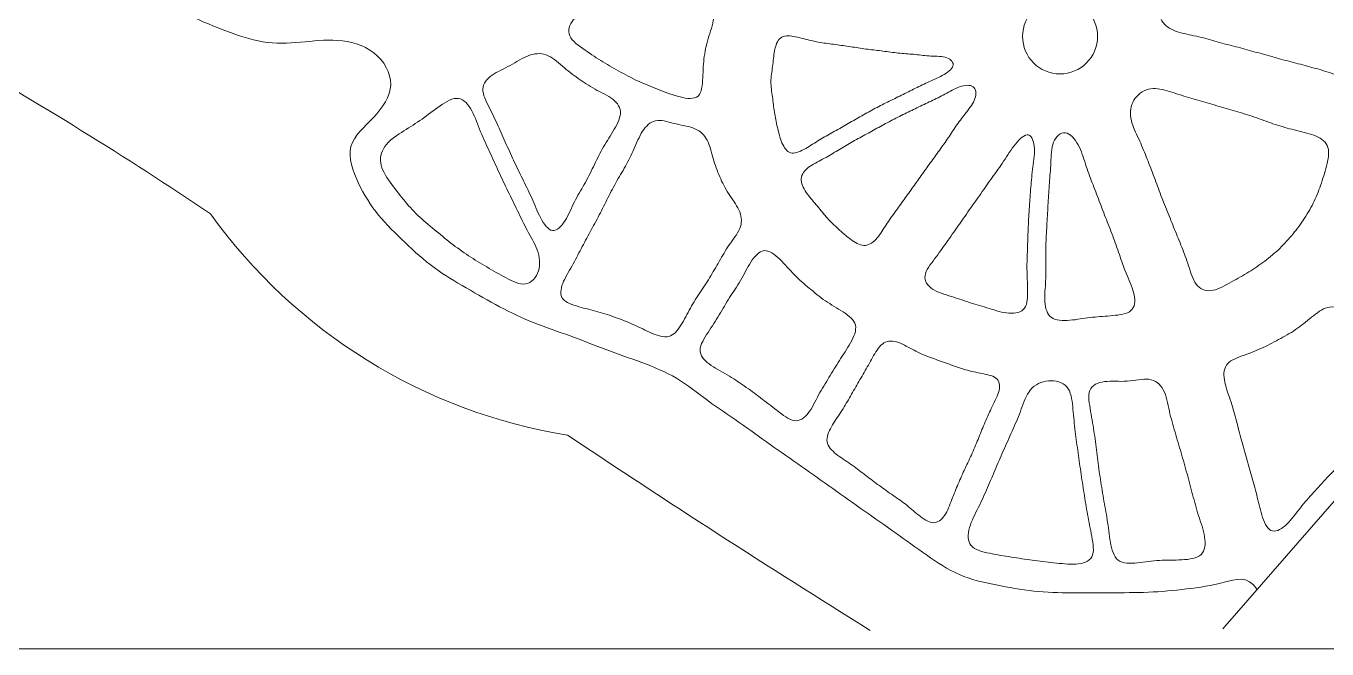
# Model space of a CAD drawing. Header units: inches. Extents: x 36 to 79.2, y 17.3 to 55.9.
# Drawn here: x 50.6 to 64.8, y 17.31 to 24.1 of the extents above; entities that cross this region are included whole.
import ezdxf

# ---------------------------------------------------------------- set-up
doc = ezdxf.new("R2010")
doc.units = ezdxf.units.IN
for name, color, linetype, lineweight in [('01_ORIGINAL_CAD', 7, 'Continuous', 20), ('10_EXTENSION_MASSES', 7, 'Continuous', 15), ('11_NODAL_COURTS', 7, 'Continuous', 15), ('15_NEIGHBOURHOOD_CIRCULATION', 7, 'Continuous', 13)]:
    doc.layers.add(name, color=color, linetype=linetype, lineweight=lineweight)

msp = doc.modelspace()

# ---------------------------------------------------------------- linework, layer by layer
at = {"layer": '01_ORIGINAL_CAD'}
msp.add_line((71.442, 17.312), (36.248, 17.312), dxfattribs=at)
msp.add_lwpolyline([(53.65, 30.945, -0.14301), (60.243, 31.63, -0.286424), (65.36, 28.431), (66.481, 23.89, -0.272091), (64.9, 18.954), (63.661, 17.533)], format="xyb", dxfattribs=at)
for centre, radius, start, end in [((27.349, -15.654), 45.391, 56.1832, 60.407), ((57.468, 25.543), 5.979, 215.6658, 260.7622), ((129.159, 128.7), 131.041, 236.3299, 238.04792)]:
    msp.add_arc(centre, radius, start, end, dxfattribs=at)
at = {"layer": '10_EXTENSION_MASSES'}
for points, knots in [([(62.931, 24.306), (62.906, 24.373), (62.882, 24.44), (62.894, 24.497), (62.906, 24.555), (62.953, 24.602), (63.008, 24.647), (63.063, 24.691), (63.125, 24.732), (63.187, 24.768), (63.249, 24.805), (63.31, 24.837), (63.374, 24.865), (63.438, 24.892), (63.506, 24.914), (63.573, 24.932), (63.641, 24.95), (63.709, 24.964), (63.778, 24.974), (63.847, 24.984), (63.917, 24.991), (63.986, 24.991), (64.056, 24.99), (64.125, 24.982), (64.194, 24.972), (64.263, 24.963), (64.332, 24.952), (64.4, 24.94), (64.468, 24.928), (64.536, 24.915), (64.604, 24.899), (64.672, 24.883), (64.739, 24.863), (64.806, 24.842), (64.873, 24.821), (64.94, 24.799), (65.005, 24.773), (65.07, 24.748), (65.134, 24.718), (65.196, 24.687), (65.258, 24.656), (65.319, 24.622), (65.379, 24.584), (65.439, 24.546), (65.497, 24.503), (65.543, 24.45), (65.589, 24.396), (65.623, 24.332), (65.627, 24.268), (65.631, 24.203), (65.605, 24.137), (65.568, 24.077), (65.532, 24.016), (65.486, 23.961), (65.445, 23.903), (65.404, 23.845), (65.368, 23.784), (65.33, 23.722), (65.292, 23.66), (65.253, 23.597), (65.2, 23.564), (65.147, 23.531), (65.081, 23.527), (65.014, 23.539), (64.946, 23.551), (64.877, 23.579), (64.809, 23.601), (64.741, 23.624), (64.674, 23.642), (64.607, 23.66), (64.54, 23.678), (64.473, 23.695), (64.406, 23.713), (64.339, 23.731), (64.271, 23.75), (64.204, 23.769), (64.137, 23.787), (64.07, 23.806), (64.002, 23.824), (63.935, 23.842), (63.868, 23.861), (63.801, 23.879), (63.733, 23.896), (63.666, 23.912), (63.599, 23.931), (63.532, 23.949), (63.466, 23.97), (63.397, 23.987), (63.328, 24.003), (63.256, 24.016), (63.191, 24.034), (63.125, 24.053), (63.067, 24.077), (63.024, 24.124), (62.982, 24.17), (62.955, 24.238), (62.931, 24.306)], [0, 0, 0, 0, 0.03125, 0.03125, 0.03125, 0.0625, 0.0625, 0.0625, 0.09375, 0.09375, 0.09375, 0.125, 0.125, 0.125, 0.15625, 0.15625, 0.15625, 0.1875, 0.1875, 0.1875, 0.21875, 0.21875, 0.21875, 0.25, 0.25, 0.25, 0.28125, 0.28125, 0.28125, 0.3125, 0.3125, 0.3125, 0.34375, 0.34375, 0.34375, 0.375, 0.375, 0.375, 0.40625, 0.40625, 0.40625, 0.4375, 0.4375, 0.4375, 0.46875, 0.46875, 0.46875, 0.5, 0.5, 0.5, 0.53125, 0.53125, 0.53125, 0.5625, 0.5625, 0.5625, 0.59375, 0.59375, 0.59375, 0.625, 0.625, 0.625, 0.65625, 0.65625, 0.65625, 0.6875, 0.6875, 0.6875, 0.71875, 0.71875, 0.71875, 0.75, 0.75, 0.75, 0.78125, 0.78125, 0.78125, 0.8125, 0.8125, 0.8125, 0.84375, 0.84375, 0.84375, 0.875, 0.875, 0.875, 0.90625, 0.90625, 0.90625, 0.9375, 0.9375, 0.9375, 0.96875, 0.96875, 0.96875, 1, 1, 1, 1]), ([(56.532, 23.997), (56.506, 24.054), (56.527, 24.119), (56.573, 24.176), (56.619, 24.232), (56.69, 24.281), (56.754, 24.328), (56.819, 24.376), (56.876, 24.423), (56.942, 24.46), (57.007, 24.498), (57.08, 24.526), (57.154, 24.547), (57.229, 24.568), (57.304, 24.582), (57.38, 24.588), (57.457, 24.594), (57.534, 24.592), (57.61, 24.581), (57.685, 24.571), (57.759, 24.552), (57.834, 24.525), (57.909, 24.499), (57.986, 24.466), (58.036, 24.415), (58.086, 24.363), (58.108, 24.293), (58.105, 24.219), (58.102, 24.146), (58.074, 24.069), (58.051, 23.994), (58.028, 23.92), (58.01, 23.848), (58, 23.773), (57.99, 23.698), (57.987, 23.619), (57.983, 23.539), (57.978, 23.459), (57.973, 23.378), (57.932, 23.341), (57.89, 23.304), (57.812, 23.311), (57.735, 23.331), (57.658, 23.35), (57.581, 23.381), (57.508, 23.409), (57.436, 23.438), (57.366, 23.463), (57.297, 23.495), (57.228, 23.526), (57.159, 23.563), (57.091, 23.599), (57.024, 23.636), (56.958, 23.673), (56.894, 23.713), (56.829, 23.753), (56.765, 23.795), (56.698, 23.842), (56.63, 23.889), (56.558, 23.939), (56.532, 23.997)], [0, 0, 0, 0, 0.05, 0.05, 0.05, 0.1, 0.1, 0.1, 0.15, 0.15, 0.15, 0.2, 0.2, 0.2, 0.25, 0.25, 0.25, 0.3, 0.3, 0.3, 0.35, 0.35, 0.35, 0.4, 0.4, 0.4, 0.45, 0.45, 0.45, 0.5, 0.5, 0.5, 0.55, 0.55, 0.55, 0.6, 0.6, 0.6, 0.65, 0.65, 0.65, 0.7, 0.7, 0.7, 0.75, 0.75, 0.75, 0.8, 0.8, 0.8, 0.85, 0.85, 0.85, 0.9, 0.9, 0.9, 0.95, 0.95, 0.95, 1, 1, 1, 1]), ([(58.744, 23.331), (58.736, 23.387), (58.727, 23.442), (58.727, 23.497), (58.727, 23.551), (58.738, 23.606), (58.745, 23.662), (58.752, 23.719), (58.757, 23.778), (58.767, 23.835), (58.778, 23.891), (58.795, 23.946), (58.831, 23.973), (58.866, 24), (58.92, 24), (58.975, 23.991), (59.03, 23.982), (59.088, 23.965), (59.143, 23.951), (59.199, 23.937), (59.253, 23.927), (59.307, 23.919), (59.362, 23.911), (59.417, 23.904), (59.473, 23.896), (59.528, 23.889), (59.584, 23.88), (59.639, 23.872), (59.694, 23.864), (59.749, 23.855), (59.805, 23.848), (59.86, 23.841), (59.916, 23.835), (59.971, 23.828), (60.027, 23.821), (60.082, 23.813), (60.138, 23.808), (60.194, 23.802), (60.25, 23.799), (60.305, 23.794), (60.36, 23.788), (60.414, 23.78), (60.474, 23.777), (60.534, 23.774), (60.6, 23.775), (60.647, 23.758), (60.695, 23.741), (60.724, 23.705), (60.714, 23.668), (60.703, 23.632), (60.652, 23.594), (60.598, 23.565), (60.545, 23.535), (60.49, 23.513), (60.437, 23.49), (60.385, 23.466), (60.335, 23.441), (60.285, 23.416), (60.235, 23.391), (60.184, 23.365), (60.133, 23.34), (60.082, 23.315), (60.031, 23.29), (59.98, 23.265), (59.929, 23.24), (59.879, 23.214), (59.829, 23.187), (59.779, 23.16), (59.73, 23.132), (59.681, 23.104), (59.632, 23.076), (59.582, 23.047), (59.533, 23.019), (59.484, 22.991), (59.434, 22.963), (59.385, 22.936), (59.336, 22.908), (59.287, 22.881), (59.238, 22.851), (59.189, 22.82), (59.139, 22.787), (59.088, 22.759), (59.036, 22.731), (58.983, 22.709), (58.942, 22.721), (58.901, 22.734), (58.871, 22.78), (58.848, 22.832), (58.826, 22.885), (58.811, 22.944), (58.798, 23), (58.785, 23.057), (58.774, 23.11), (58.765, 23.165), (58.757, 23.219), (58.751, 23.275), (58.744, 23.331)], [0, 0, 0, 0, 0.03125, 0.03125, 0.03125, 0.0625, 0.0625, 0.0625, 0.09375, 0.09375, 0.09375, 0.125, 0.125, 0.125, 0.15625, 0.15625, 0.15625, 0.1875, 0.1875, 0.1875, 0.21875, 0.21875, 0.21875, 0.25, 0.25, 0.25, 0.28125, 0.28125, 0.28125, 0.3125, 0.3125, 0.3125, 0.34375, 0.34375, 0.34375, 0.375, 0.375, 0.375, 0.40625, 0.40625, 0.40625, 0.4375, 0.4375, 0.4375, 0.46875, 0.46875, 0.46875, 0.5, 0.5, 0.5, 0.53125, 0.53125, 0.53125, 0.5625, 0.5625, 0.5625, 0.59375, 0.59375, 0.59375, 0.625, 0.625, 0.625, 0.65625, 0.65625, 0.65625, 0.6875, 0.6875, 0.6875, 0.71875, 0.71875, 0.71875, 0.75, 0.75, 0.75, 0.78125, 0.78125, 0.78125, 0.8125, 0.8125, 0.8125, 0.84375, 0.84375, 0.84375, 0.875, 0.875, 0.875, 0.90625, 0.90625, 0.90625, 0.9375, 0.9375, 0.9375, 0.96875, 0.96875, 0.96875, 1, 1, 1, 1]), ([(55.583, 23.417), (55.585, 23.478), (55.627, 23.528), (55.684, 23.568), (55.741, 23.608), (55.813, 23.638), (55.881, 23.675), (55.948, 23.712), (56.011, 23.755), (56.077, 23.78), (56.142, 23.805), (56.211, 23.812), (56.274, 23.79), (56.337, 23.767), (56.394, 23.715), (56.451, 23.667), (56.508, 23.618), (56.565, 23.574), (56.623, 23.533), (56.681, 23.491), (56.741, 23.452), (56.807, 23.416), (56.873, 23.38), (56.946, 23.348), (57, 23.306), (57.053, 23.264), (57.088, 23.212), (57.084, 23.151), (57.081, 23.09), (57.041, 23.019), (57.001, 22.953), (56.961, 22.887), (56.923, 22.826), (56.887, 22.763), (56.852, 22.7), (56.821, 22.635), (56.789, 22.57), (56.757, 22.505), (56.724, 22.439), (56.689, 22.376), (56.653, 22.313), (56.615, 22.253), (56.582, 22.186), (56.548, 22.119), (56.519, 22.045), (56.48, 21.982), (56.44, 21.92), (56.39, 21.869), (56.343, 21.875), (56.295, 21.881), (56.251, 21.944), (56.214, 22.011), (56.178, 22.079), (56.15, 22.152), (56.12, 22.22), (56.09, 22.289), (56.058, 22.352), (56.026, 22.417), (55.994, 22.482), (55.961, 22.548), (55.93, 22.615), (55.899, 22.681), (55.868, 22.748), (55.839, 22.814), (55.809, 22.881), (55.78, 22.948), (55.75, 23.014), (55.719, 23.08), (55.687, 23.147), (55.652, 23.216), (55.618, 23.285), (55.581, 23.356), (55.583, 23.417)], [0, 0, 0, 0, 0.041667, 0.041667, 0.041667, 0.083333, 0.083333, 0.083333, 0.125, 0.125, 0.125, 0.166667, 0.166667, 0.166667, 0.208333, 0.208333, 0.208333, 0.25, 0.25, 0.25, 0.291667, 0.291667, 0.291667, 0.333333, 0.333333, 0.333333, 0.375, 0.375, 0.375, 0.416667, 0.416667, 0.416667, 0.458333, 0.458333, 0.458333, 0.5, 0.5, 0.5, 0.541667, 0.541667, 0.541667, 0.583333, 0.583333, 0.583333, 0.625, 0.625, 0.625, 0.666667, 0.666667, 0.666667, 0.708333, 0.708333, 0.708333, 0.75, 0.75, 0.75, 0.791667, 0.791667, 0.791667, 0.833333, 0.833333, 0.833333, 0.875, 0.875, 0.875, 0.916667, 0.916667, 0.916667, 0.958333, 0.958333, 0.958333, 1, 1, 1, 1]), ([(59.057, 22.421), (59.055, 22.47), (59.082, 22.515), (59.123, 22.551), (59.164, 22.586), (59.22, 22.613), (59.272, 22.641), (59.324, 22.668), (59.372, 22.697), (59.421, 22.727), (59.469, 22.756), (59.518, 22.785), (59.567, 22.814), (59.616, 22.842), (59.666, 22.87), (59.716, 22.897), (59.766, 22.924), (59.816, 22.951), (59.866, 22.979), (59.916, 23.006), (59.965, 23.034), (60.016, 23.06), (60.066, 23.087), (60.117, 23.112), (60.168, 23.138), (60.219, 23.163), (60.27, 23.187), (60.321, 23.212), (60.373, 23.237), (60.424, 23.261), (60.475, 23.285), (60.526, 23.31), (60.576, 23.334), (60.627, 23.362), (60.679, 23.39), (60.731, 23.422), (60.787, 23.441), (60.843, 23.46), (60.901, 23.466), (60.934, 23.442), (60.966, 23.418), (60.971, 23.365), (60.954, 23.313), (60.938, 23.261), (60.898, 23.211), (60.861, 23.164), (60.824, 23.117), (60.79, 23.074), (60.758, 23.028), (60.725, 22.982), (60.695, 22.934), (60.664, 22.887), (60.632, 22.84), (60.599, 22.794), (60.566, 22.748), (60.533, 22.702), (60.5, 22.656), (60.466, 22.611), (60.433, 22.565), (60.4, 22.519), (60.367, 22.473), (60.334, 22.427), (60.302, 22.381), (60.269, 22.335), (60.236, 22.289), (60.202, 22.243), (60.169, 22.197), (60.136, 22.151), (60.104, 22.105), (60.071, 22.06), (60.038, 22.014), (60.005, 21.969), (59.973, 21.92), (59.941, 21.871), (59.911, 21.818), (59.872, 21.778), (59.834, 21.737), (59.788, 21.709), (59.74, 21.711), (59.692, 21.713), (59.642, 21.745), (59.595, 21.78), (59.548, 21.816), (59.503, 21.854), (59.461, 21.892), (59.42, 21.93), (59.38, 21.969), (59.343, 22.01), (59.306, 22.051), (59.272, 22.095), (59.235, 22.139), (59.198, 22.182), (59.16, 22.225), (59.125, 22.272), (59.09, 22.32), (59.06, 22.373), (59.057, 22.421)], [0, 0, 0, 0, 0.03125, 0.03125, 0.03125, 0.0625, 0.0625, 0.0625, 0.09375, 0.09375, 0.09375, 0.125, 0.125, 0.125, 0.15625, 0.15625, 0.15625, 0.1875, 0.1875, 0.1875, 0.21875, 0.21875, 0.21875, 0.25, 0.25, 0.25, 0.28125, 0.28125, 0.28125, 0.3125, 0.3125, 0.3125, 0.34375, 0.34375, 0.34375, 0.375, 0.375, 0.375, 0.40625, 0.40625, 0.40625, 0.4375, 0.4375, 0.4375, 0.46875, 0.46875, 0.46875, 0.5, 0.5, 0.5, 0.53125, 0.53125, 0.53125, 0.5625, 0.5625, 0.5625, 0.59375, 0.59375, 0.59375, 0.625, 0.625, 0.625, 0.65625, 0.65625, 0.65625, 0.6875, 0.6875, 0.6875, 0.71875, 0.71875, 0.71875, 0.75, 0.75, 0.75, 0.78125, 0.78125, 0.78125, 0.8125, 0.8125, 0.8125, 0.84375, 0.84375, 0.84375, 0.875, 0.875, 0.875, 0.90625, 0.90625, 0.90625, 0.9375, 0.9375, 0.9375, 0.96875, 0.96875, 0.96875, 1, 1, 1, 1]), ([(62.661, 23.074), (62.645, 23.141), (62.647, 23.21), (62.676, 23.272), (62.705, 23.333), (62.762, 23.387), (62.825, 23.409), (62.888, 23.432), (62.956, 23.423), (63.025, 23.406), (63.094, 23.388), (63.164, 23.363), (63.233, 23.341), (63.302, 23.319), (63.37, 23.302), (63.439, 23.282), (63.507, 23.262), (63.575, 23.24), (63.644, 23.22), (63.712, 23.2), (63.781, 23.181), (63.85, 23.161), (63.919, 23.14), (63.987, 23.117), (64.055, 23.093), (64.123, 23.069), (64.19, 23.044), (64.258, 23.023), (64.326, 23.001), (64.394, 22.982), (64.466, 22.965), (64.538, 22.947), (64.614, 22.931), (64.677, 22.903), (64.74, 22.875), (64.79, 22.836), (64.807, 22.78), (64.824, 22.723), (64.809, 22.649), (64.79, 22.577), (64.772, 22.505), (64.75, 22.435), (64.727, 22.367), (64.704, 22.299), (64.678, 22.234), (64.646, 22.171), (64.615, 22.108), (64.577, 22.047), (64.537, 21.988), (64.497, 21.929), (64.455, 21.872), (64.409, 21.817), (64.363, 21.763), (64.314, 21.71), (64.262, 21.662), (64.209, 21.613), (64.153, 21.568), (64.096, 21.526), (64.039, 21.484), (63.98, 21.445), (63.92, 21.409), (63.859, 21.372), (63.797, 21.337), (63.73, 21.301), (63.664, 21.264), (63.594, 21.226), (63.53, 21.219), (63.466, 21.213), (63.408, 21.239), (63.369, 21.29), (63.33, 21.342), (63.309, 21.418), (63.286, 21.49), (63.263, 21.561), (63.238, 21.627), (63.212, 21.692), (63.186, 21.757), (63.159, 21.822), (63.133, 21.887), (63.106, 21.952), (63.08, 22.018), (63.053, 22.084), (63.027, 22.149), (63, 22.215), (62.975, 22.281), (62.95, 22.348), (62.926, 22.415), (62.901, 22.481), (62.876, 22.548), (62.85, 22.613), (62.824, 22.679), (62.798, 22.744), (62.771, 22.809), (62.741, 22.875), (62.711, 22.94), (62.677, 23.006), (62.661, 23.074)], [0, 0, 0, 0, 0.03125, 0.03125, 0.03125, 0.0625, 0.0625, 0.0625, 0.09375, 0.09375, 0.09375, 0.125, 0.125, 0.125, 0.15625, 0.15625, 0.15625, 0.1875, 0.1875, 0.1875, 0.21875, 0.21875, 0.21875, 0.25, 0.25, 0.25, 0.28125, 0.28125, 0.28125, 0.3125, 0.3125, 0.3125, 0.34375, 0.34375, 0.34375, 0.375, 0.375, 0.375, 0.40625, 0.40625, 0.40625, 0.4375, 0.4375, 0.4375, 0.46875, 0.46875, 0.46875, 0.5, 0.5, 0.5, 0.53125, 0.53125, 0.53125, 0.5625, 0.5625, 0.5625, 0.59375, 0.59375, 0.59375, 0.625, 0.625, 0.625, 0.65625, 0.65625, 0.65625, 0.6875, 0.6875, 0.6875, 0.71875, 0.71875, 0.71875, 0.75, 0.75, 0.75, 0.78125, 0.78125, 0.78125, 0.8125, 0.8125, 0.8125, 0.84375, 0.84375, 0.84375, 0.875, 0.875, 0.875, 0.90625, 0.90625, 0.90625, 0.9375, 0.9375, 0.9375, 0.96875, 0.96875, 0.96875, 1, 1, 1, 1]), ([(54.571, 22.402), (54.524, 22.469), (54.478, 22.542), (54.468, 22.613), (54.458, 22.684), (54.483, 22.754), (54.531, 22.813), (54.58, 22.871), (54.651, 22.917), (54.72, 22.961), (54.789, 23.004), (54.854, 23.044), (54.919, 23.09), (54.983, 23.136), (55.047, 23.187), (55.116, 23.234), (55.184, 23.28), (55.257, 23.323), (55.317, 23.315), (55.378, 23.307), (55.426, 23.248), (55.463, 23.178), (55.501, 23.108), (55.529, 23.026), (55.559, 22.951), (55.59, 22.875), (55.623, 22.805), (55.656, 22.734), (55.689, 22.663), (55.722, 22.59), (55.755, 22.518), (55.789, 22.446), (55.823, 22.375), (55.857, 22.303), (55.892, 22.232), (55.927, 22.161), (55.961, 22.09), (55.996, 22.018), (56.029, 21.947), (56.068, 21.877), (56.106, 21.807), (56.149, 21.738), (56.176, 21.663), (56.202, 21.587), (56.212, 21.505), (56.19, 21.434), (56.167, 21.363), (56.113, 21.303), (56.048, 21.292), (55.984, 21.281), (55.909, 21.319), (55.836, 21.357), (55.764, 21.396), (55.693, 21.437), (55.625, 21.477), (55.557, 21.517), (55.492, 21.557), (55.427, 21.6), (55.362, 21.643), (55.298, 21.689), (55.235, 21.738), (55.173, 21.786), (55.113, 21.836), (55.052, 21.886), (54.991, 21.936), (54.93, 21.986), (54.874, 22.04), (54.817, 22.094), (54.765, 22.152), (54.716, 22.212), (54.666, 22.272), (54.618, 22.335), (54.571, 22.402)], [0, 0, 0, 0, 0.041667, 0.041667, 0.041667, 0.083333, 0.083333, 0.083333, 0.125, 0.125, 0.125, 0.166667, 0.166667, 0.166667, 0.208333, 0.208333, 0.208333, 0.25, 0.25, 0.25, 0.291667, 0.291667, 0.291667, 0.333333, 0.333333, 0.333333, 0.375, 0.375, 0.375, 0.416667, 0.416667, 0.416667, 0.458333, 0.458333, 0.458333, 0.5, 0.5, 0.5, 0.541667, 0.541667, 0.541667, 0.583333, 0.583333, 0.583333, 0.625, 0.625, 0.625, 0.666667, 0.666667, 0.666667, 0.708333, 0.708333, 0.708333, 0.75, 0.75, 0.75, 0.791667, 0.791667, 0.791667, 0.833333, 0.833333, 0.833333, 0.875, 0.875, 0.875, 0.916667, 0.916667, 0.916667, 0.958333, 0.958333, 0.958333, 1, 1, 1, 1]), ([(56.457, 21.129), (56.424, 21.172), (56.43, 21.234), (56.455, 21.297), (56.479, 21.361), (56.521, 21.426), (56.557, 21.489), (56.593, 21.553), (56.624, 21.615), (56.656, 21.676), (56.688, 21.738), (56.721, 21.799), (56.754, 21.86), (56.788, 21.921), (56.822, 21.982), (56.854, 22.044), (56.886, 22.106), (56.917, 22.169), (56.948, 22.232), (56.98, 22.295), (57.013, 22.357), (57.047, 22.418), (57.082, 22.478), (57.118, 22.537), (57.151, 22.598), (57.184, 22.658), (57.214, 22.72), (57.243, 22.787), (57.272, 22.853), (57.3, 22.924), (57.339, 22.977), (57.379, 23.031), (57.43, 23.068), (57.491, 23.074), (57.551, 23.079), (57.622, 23.054), (57.694, 23.036), (57.766, 23.019), (57.839, 23.009), (57.898, 22.984), (57.956, 22.959), (58, 22.918), (58.03, 22.86), (58.06, 22.803), (58.076, 22.729), (58.096, 22.659), (58.116, 22.589), (58.141, 22.524), (58.168, 22.461), (58.196, 22.398), (58.226, 22.338), (58.265, 22.278), (58.303, 22.218), (58.349, 22.159), (58.377, 22.099), (58.405, 22.039), (58.414, 21.978), (58.395, 21.918), (58.376, 21.858), (58.329, 21.799), (58.288, 21.74), (58.246, 21.681), (58.21, 21.621), (58.176, 21.561), (58.141, 21.501), (58.108, 21.441), (58.072, 21.382), (58.036, 21.323), (57.997, 21.265), (57.959, 21.207), (57.92, 21.15), (57.883, 21.092), (57.848, 21.029), (57.814, 20.967), (57.782, 20.9), (57.745, 20.842), (57.708, 20.783), (57.666, 20.733), (57.612, 20.719), (57.557, 20.705), (57.491, 20.728), (57.425, 20.756), (57.36, 20.784), (57.295, 20.817), (57.231, 20.847), (57.167, 20.876), (57.103, 20.901), (57.038, 20.924), (56.973, 20.948), (56.907, 20.97), (56.839, 20.989), (56.771, 21.008), (56.7, 21.024), (56.63, 21.044), (56.559, 21.064), (56.489, 21.087), (56.457, 21.129)], [0, 0, 0, 0, 0.03125, 0.03125, 0.03125, 0.0625, 0.0625, 0.0625, 0.09375, 0.09375, 0.09375, 0.125, 0.125, 0.125, 0.15625, 0.15625, 0.15625, 0.1875, 0.1875, 0.1875, 0.21875, 0.21875, 0.21875, 0.25, 0.25, 0.25, 0.28125, 0.28125, 0.28125, 0.3125, 0.3125, 0.3125, 0.34375, 0.34375, 0.34375, 0.375, 0.375, 0.375, 0.40625, 0.40625, 0.40625, 0.4375, 0.4375, 0.4375, 0.46875, 0.46875, 0.46875, 0.5, 0.5, 0.5, 0.53125, 0.53125, 0.53125, 0.5625, 0.5625, 0.5625, 0.59375, 0.59375, 0.59375, 0.625, 0.625, 0.625, 0.65625, 0.65625, 0.65625, 0.6875, 0.6875, 0.6875, 0.71875, 0.71875, 0.71875, 0.75, 0.75, 0.75, 0.78125, 0.78125, 0.78125, 0.8125, 0.8125, 0.8125, 0.84375, 0.84375, 0.84375, 0.875, 0.875, 0.875, 0.90625, 0.90625, 0.90625, 0.9375, 0.9375, 0.9375, 0.96875, 0.96875, 0.96875, 1, 1, 1, 1]), ([(60.409, 21.382), (60.417, 21.44), (60.468, 21.504), (60.514, 21.565), (60.561, 21.627), (60.602, 21.686), (60.644, 21.745), (60.686, 21.804), (60.728, 21.862), (60.769, 21.921), (60.81, 21.98), (60.851, 22.04), (60.892, 22.099), (60.934, 22.158), (60.977, 22.217), (61.018, 22.276), (61.06, 22.335), (61.1, 22.396), (61.142, 22.454), (61.183, 22.512), (61.226, 22.567), (61.267, 22.629), (61.308, 22.691), (61.348, 22.758), (61.396, 22.817), (61.444, 22.875), (61.5, 22.925), (61.539, 22.916), (61.577, 22.907), (61.599, 22.841), (61.603, 22.767), (61.607, 22.694), (61.592, 22.614), (61.582, 22.538), (61.573, 22.463), (61.568, 22.393), (61.562, 22.322), (61.557, 22.251), (61.551, 22.178), (61.546, 22.106), (61.541, 22.033), (61.538, 21.961), (61.535, 21.888), (61.532, 21.815), (61.529, 21.743), (61.527, 21.67), (61.524, 21.598), (61.521, 21.527), (61.522, 21.454), (61.523, 21.381), (61.527, 21.307), (61.529, 21.23), (61.53, 21.154), (61.529, 21.075), (61.496, 21.028), (61.462, 20.982), (61.396, 20.968), (61.325, 20.973), (61.255, 20.978), (61.18, 21.003), (61.109, 21.025), (61.037, 21.047), (60.97, 21.066), (60.903, 21.087), (60.836, 21.109), (60.769, 21.132), (60.697, 21.155), (60.625, 21.177), (60.547, 21.2), (60.491, 21.236), (60.435, 21.273), (60.401, 21.324), (60.409, 21.382)], [0, 0, 0, 0, 0.041667, 0.041667, 0.041667, 0.083333, 0.083333, 0.083333, 0.125, 0.125, 0.125, 0.166667, 0.166667, 0.166667, 0.208333, 0.208333, 0.208333, 0.25, 0.25, 0.25, 0.291667, 0.291667, 0.291667, 0.333333, 0.333333, 0.333333, 0.375, 0.375, 0.375, 0.416667, 0.416667, 0.416667, 0.458333, 0.458333, 0.458333, 0.5, 0.5, 0.5, 0.541667, 0.541667, 0.541667, 0.583333, 0.583333, 0.583333, 0.625, 0.625, 0.625, 0.666667, 0.666667, 0.666667, 0.708333, 0.708333, 0.708333, 0.75, 0.75, 0.75, 0.791667, 0.791667, 0.791667, 0.833333, 0.833333, 0.833333, 0.875, 0.875, 0.875, 0.916667, 0.916667, 0.916667, 0.958333, 0.958333, 0.958333, 1, 1, 1, 1]), ([(61.808, 20.915), (61.754, 20.943), (61.728, 21.002), (61.719, 21.072), (61.711, 21.142), (61.72, 21.222), (61.724, 21.298), (61.728, 21.374), (61.727, 21.445), (61.727, 21.518), (61.726, 21.59), (61.727, 21.663), (61.729, 21.737), (61.731, 21.81), (61.736, 21.883), (61.74, 21.956), (61.744, 22.029), (61.748, 22.102), (61.753, 22.175), (61.757, 22.248), (61.761, 22.321), (61.767, 22.393), (61.772, 22.465), (61.779, 22.536), (61.782, 22.613), (61.786, 22.69), (61.786, 22.774), (61.812, 22.838), (61.838, 22.902), (61.889, 22.947), (61.941, 22.941), (61.993, 22.934), (62.045, 22.874), (62.081, 22.808), (62.117, 22.742), (62.138, 22.669), (62.161, 22.599), (62.184, 22.529), (62.208, 22.463), (62.233, 22.396), (62.259, 22.329), (62.285, 22.262), (62.311, 22.194), (62.337, 22.127), (62.362, 22.06), (62.389, 21.993), (62.415, 21.926), (62.443, 21.86), (62.468, 21.792), (62.493, 21.725), (62.515, 21.656), (62.539, 21.588), (62.562, 21.52), (62.586, 21.454), (62.615, 21.384), (62.644, 21.314), (62.677, 21.24), (62.691, 21.172), (62.705, 21.103), (62.7, 21.039), (62.657, 21.002), (62.614, 20.965), (62.534, 20.954), (62.458, 20.947), (62.382, 20.939), (62.309, 20.936), (62.238, 20.928), (62.166, 20.92), (62.096, 20.908), (62.02, 20.899), (61.943, 20.891), (61.862, 20.887), (61.808, 20.915)], [0, 0, 0, 0, 0.041667, 0.041667, 0.041667, 0.083333, 0.083333, 0.083333, 0.125, 0.125, 0.125, 0.166667, 0.166667, 0.166667, 0.208333, 0.208333, 0.208333, 0.25, 0.25, 0.25, 0.291667, 0.291667, 0.291667, 0.333333, 0.333333, 0.333333, 0.375, 0.375, 0.375, 0.416667, 0.416667, 0.416667, 0.458333, 0.458333, 0.458333, 0.5, 0.5, 0.5, 0.541667, 0.541667, 0.541667, 0.583333, 0.583333, 0.583333, 0.625, 0.625, 0.625, 0.666667, 0.666667, 0.666667, 0.708333, 0.708333, 0.708333, 0.75, 0.75, 0.75, 0.791667, 0.791667, 0.791667, 0.833333, 0.833333, 0.833333, 0.875, 0.875, 0.875, 0.916667, 0.916667, 0.916667, 0.958333, 0.958333, 0.958333, 1, 1, 1, 1]), ([(57.954, 20.572), (57.955, 20.63), (57.999, 20.698), (58.041, 20.764), (58.084, 20.829), (58.124, 20.892), (58.163, 20.955), (58.201, 21.018), (58.237, 21.082), (58.276, 21.143), (58.315, 21.205), (58.358, 21.264), (58.396, 21.329), (58.434, 21.395), (58.467, 21.466), (58.508, 21.53), (58.549, 21.594), (58.598, 21.65), (58.653, 21.655), (58.708, 21.66), (58.768, 21.614), (58.824, 21.561), (58.88, 21.507), (58.93, 21.446), (58.983, 21.392), (59.036, 21.338), (59.092, 21.291), (59.148, 21.244), (59.204, 21.197), (59.26, 21.15), (59.322, 21.108), (59.384, 21.066), (59.451, 21.029), (59.514, 20.988), (59.577, 20.946), (59.635, 20.9), (59.649, 20.843), (59.663, 20.785), (59.634, 20.716), (59.597, 20.65), (59.56, 20.584), (59.515, 20.521), (59.475, 20.458), (59.435, 20.396), (59.399, 20.333), (59.361, 20.272), (59.323, 20.21), (59.284, 20.15), (59.248, 20.082), (59.211, 20.014), (59.177, 19.938), (59.134, 19.883), (59.091, 19.828), (59.039, 19.794), (58.98, 19.802), (58.922, 19.811), (58.856, 19.863), (58.794, 19.912), (58.732, 19.96), (58.673, 20.006), (58.614, 20.05), (58.555, 20.095), (58.496, 20.138), (58.436, 20.18), (58.376, 20.222), (58.315, 20.262), (58.249, 20.301), (58.183, 20.339), (58.111, 20.376), (58.053, 20.42), (57.996, 20.463), (57.953, 20.513), (57.954, 20.572)], [0, 0, 0, 0, 0.041667, 0.041667, 0.041667, 0.083333, 0.083333, 0.083333, 0.125, 0.125, 0.125, 0.166667, 0.166667, 0.166667, 0.208333, 0.208333, 0.208333, 0.25, 0.25, 0.25, 0.291667, 0.291667, 0.291667, 0.333333, 0.333333, 0.333333, 0.375, 0.375, 0.375, 0.416667, 0.416667, 0.416667, 0.458333, 0.458333, 0.458333, 0.5, 0.5, 0.5, 0.541667, 0.541667, 0.541667, 0.583333, 0.583333, 0.583333, 0.625, 0.625, 0.625, 0.666667, 0.666667, 0.666667, 0.708333, 0.708333, 0.708333, 0.75, 0.75, 0.75, 0.791667, 0.791667, 0.791667, 0.833333, 0.833333, 0.833333, 0.875, 0.875, 0.875, 0.916667, 0.916667, 0.916667, 0.958333, 0.958333, 0.958333, 1, 1, 1, 1]), ([(63.676, 20.245), (63.665, 20.314), (63.673, 20.379), (63.713, 20.423), (63.753, 20.467), (63.825, 20.491), (63.895, 20.516), (63.965, 20.541), (64.033, 20.568), (64.099, 20.599), (64.165, 20.629), (64.228, 20.663), (64.291, 20.698), (64.354, 20.732), (64.416, 20.767), (64.475, 20.809), (64.535, 20.851), (64.591, 20.9), (64.648, 20.946), (64.706, 20.991), (64.765, 21.033), (64.827, 21.04), (64.89, 21.047), (64.954, 21.02), (65.018, 20.984), (65.081, 20.949), (65.143, 20.907), (65.205, 20.868), (65.266, 20.83), (65.327, 20.796), (65.391, 20.761), (65.454, 20.727), (65.52, 20.692), (65.586, 20.655), (65.652, 20.619), (65.719, 20.58), (65.746, 20.529), (65.774, 20.479), (65.762, 20.415), (65.733, 20.351), (65.705, 20.286), (65.659, 20.22), (65.616, 20.158), (65.573, 20.096), (65.533, 20.037), (65.491, 19.978), (65.449, 19.92), (65.405, 19.862), (65.362, 19.803), (65.318, 19.745), (65.275, 19.686), (65.229, 19.63), (65.182, 19.574), (65.133, 19.521), (65.082, 19.469), (65.032, 19.417), (64.98, 19.365), (64.929, 19.313), (64.878, 19.262), (64.827, 19.21), (64.777, 19.157), (64.727, 19.104), (64.678, 19.05), (64.63, 18.997), (64.582, 18.943), (64.536, 18.889), (64.488, 18.829), (64.441, 18.769), (64.393, 18.702), (64.34, 18.656), (64.287, 18.609), (64.228, 18.583), (64.184, 18.605), (64.139, 18.628), (64.108, 18.7), (64.085, 18.773), (64.062, 18.846), (64.046, 18.921), (64.029, 18.992), (64.012, 19.063), (63.994, 19.131), (63.974, 19.199), (63.955, 19.268), (63.935, 19.337), (63.915, 19.407), (63.895, 19.476), (63.874, 19.546), (63.856, 19.615), (63.837, 19.684), (63.82, 19.754), (63.801, 19.823), (63.783, 19.892), (63.764, 19.96), (63.74, 20.031), (63.716, 20.102), (63.687, 20.176), (63.676, 20.245)], [0, 0, 0, 0, 0.03125, 0.03125, 0.03125, 0.0625, 0.0625, 0.0625, 0.09375, 0.09375, 0.09375, 0.125, 0.125, 0.125, 0.15625, 0.15625, 0.15625, 0.1875, 0.1875, 0.1875, 0.21875, 0.21875, 0.21875, 0.25, 0.25, 0.25, 0.28125, 0.28125, 0.28125, 0.3125, 0.3125, 0.3125, 0.34375, 0.34375, 0.34375, 0.375, 0.375, 0.375, 0.40625, 0.40625, 0.40625, 0.4375, 0.4375, 0.4375, 0.46875, 0.46875, 0.46875, 0.5, 0.5, 0.5, 0.53125, 0.53125, 0.53125, 0.5625, 0.5625, 0.5625, 0.59375, 0.59375, 0.59375, 0.625, 0.625, 0.625, 0.65625, 0.65625, 0.65625, 0.6875, 0.6875, 0.6875, 0.71875, 0.71875, 0.71875, 0.75, 0.75, 0.75, 0.78125, 0.78125, 0.78125, 0.8125, 0.8125, 0.8125, 0.84375, 0.84375, 0.84375, 0.875, 0.875, 0.875, 0.90625, 0.90625, 0.90625, 0.9375, 0.9375, 0.9375, 0.96875, 0.96875, 0.96875, 1, 1, 1, 1]), ([(59.341, 19.571), (59.332, 19.622), (59.357, 19.68), (59.388, 19.734), (59.418, 19.789), (59.455, 19.841), (59.489, 19.893), (59.523, 19.945), (59.554, 19.997), (59.585, 20.049), (59.615, 20.102), (59.645, 20.156), (59.676, 20.209), (59.706, 20.262), (59.738, 20.313), (59.768, 20.367), (59.798, 20.421), (59.827, 20.477), (59.86, 20.531), (59.893, 20.585), (59.93, 20.637), (59.977, 20.658), (60.025, 20.679), (60.084, 20.669), (60.141, 20.645), (60.198, 20.622), (60.254, 20.587), (60.31, 20.558), (60.366, 20.529), (60.422, 20.507), (60.479, 20.486), (60.537, 20.465), (60.595, 20.445), (60.653, 20.424), (60.711, 20.403), (60.769, 20.381), (60.828, 20.363), (60.887, 20.345), (60.948, 20.331), (61.012, 20.319), (61.077, 20.306), (61.144, 20.296), (61.183, 20.265), (61.221, 20.235), (61.229, 20.186), (61.217, 20.131), (61.205, 20.076), (61.172, 20.015), (61.143, 19.957), (61.115, 19.899), (61.09, 19.843), (61.066, 19.788), (61.042, 19.732), (61.019, 19.676), (60.996, 19.619), (60.973, 19.562), (60.95, 19.504), (60.925, 19.448), (60.9, 19.391), (60.872, 19.336), (60.846, 19.28), (60.82, 19.225), (60.796, 19.169), (60.772, 19.113), (60.748, 19.057), (60.725, 19.002), (60.702, 18.942), (60.679, 18.882), (60.657, 18.818), (60.623, 18.769), (60.59, 18.72), (60.546, 18.687), (60.497, 18.689), (60.447, 18.691), (60.391, 18.729), (60.34, 18.77), (60.289, 18.811), (60.242, 18.855), (60.193, 18.893), (60.144, 18.931), (60.092, 18.964), (60.042, 18.999), (59.991, 19.034), (59.942, 19.071), (59.892, 19.107), (59.842, 19.144), (59.793, 19.179), (59.744, 19.217), (59.695, 19.254), (59.648, 19.292), (59.596, 19.328), (59.545, 19.364), (59.489, 19.398), (59.44, 19.437), (59.391, 19.476), (59.349, 19.52), (59.341, 19.571)], [0, 0, 0, 0, 0.03125, 0.03125, 0.03125, 0.0625, 0.0625, 0.0625, 0.09375, 0.09375, 0.09375, 0.125, 0.125, 0.125, 0.15625, 0.15625, 0.15625, 0.1875, 0.1875, 0.1875, 0.21875, 0.21875, 0.21875, 0.25, 0.25, 0.25, 0.28125, 0.28125, 0.28125, 0.3125, 0.3125, 0.3125, 0.34375, 0.34375, 0.34375, 0.375, 0.375, 0.375, 0.40625, 0.40625, 0.40625, 0.4375, 0.4375, 0.4375, 0.46875, 0.46875, 0.46875, 0.5, 0.5, 0.5, 0.53125, 0.53125, 0.53125, 0.5625, 0.5625, 0.5625, 0.59375, 0.59375, 0.59375, 0.625, 0.625, 0.625, 0.65625, 0.65625, 0.65625, 0.6875, 0.6875, 0.6875, 0.71875, 0.71875, 0.71875, 0.75, 0.75, 0.75, 0.78125, 0.78125, 0.78125, 0.8125, 0.8125, 0.8125, 0.84375, 0.84375, 0.84375, 0.875, 0.875, 0.875, 0.90625, 0.90625, 0.90625, 0.9375, 0.9375, 0.9375, 0.96875, 0.96875, 0.96875, 1, 1, 1, 1]), ([(60.913, 18.44), (60.872, 18.487), (60.874, 18.561), (60.895, 18.636), (60.916, 18.711), (60.957, 18.786), (60.993, 18.858), (61.029, 18.931), (61.06, 19), (61.091, 19.071), (61.121, 19.141), (61.152, 19.213), (61.182, 19.285), (61.213, 19.356), (61.244, 19.428), (61.275, 19.499), (61.307, 19.57), (61.34, 19.641), (61.371, 19.712), (61.403, 19.783), (61.433, 19.854), (61.46, 19.929), (61.488, 20.004), (61.513, 20.081), (61.561, 20.138), (61.609, 20.194), (61.681, 20.229), (61.757, 20.236), (61.833, 20.242), (61.912, 20.22), (61.957, 20.169), (62.002, 20.117), (62.013, 20.036), (62.021, 19.955), (62.029, 19.874), (62.036, 19.793), (62.045, 19.714), (62.054, 19.635), (62.065, 19.558), (62.076, 19.48), (62.087, 19.402), (62.097, 19.324), (62.109, 19.245), (62.12, 19.167), (62.133, 19.089), (62.145, 19.011), (62.157, 18.933), (62.168, 18.856), (62.183, 18.778), (62.197, 18.7), (62.214, 18.621), (62.229, 18.539), (62.245, 18.457), (62.258, 18.372), (62.23, 18.318), (62.203, 18.264), (62.134, 18.242), (62.056, 18.237), (61.979, 18.232), (61.893, 18.243), (61.812, 18.253), (61.731, 18.263), (61.656, 18.27), (61.58, 18.28), (61.504, 18.29), (61.428, 18.302), (61.351, 18.314), (61.274, 18.326), (61.195, 18.338), (61.115, 18.355), (61.035, 18.371), (60.953, 18.392), (60.913, 18.44)], [0, 0, 0, 0, 0.041667, 0.041667, 0.041667, 0.083333, 0.083333, 0.083333, 0.125, 0.125, 0.125, 0.166667, 0.166667, 0.166667, 0.208333, 0.208333, 0.208333, 0.25, 0.25, 0.25, 0.291667, 0.291667, 0.291667, 0.333333, 0.333333, 0.333333, 0.375, 0.375, 0.375, 0.416667, 0.416667, 0.416667, 0.458333, 0.458333, 0.458333, 0.5, 0.5, 0.5, 0.541667, 0.541667, 0.541667, 0.583333, 0.583333, 0.583333, 0.625, 0.625, 0.625, 0.666667, 0.666667, 0.666667, 0.708333, 0.708333, 0.708333, 0.75, 0.75, 0.75, 0.791667, 0.791667, 0.791667, 0.833333, 0.833333, 0.833333, 0.875, 0.875, 0.875, 0.916667, 0.916667, 0.916667, 0.958333, 0.958333, 0.958333, 1, 1, 1, 1]), ([(62.209, 20.132), (62.232, 20.19), (62.294, 20.218), (62.368, 20.227), (62.443, 20.236), (62.531, 20.226), (62.616, 20.232), (62.701, 20.239), (62.784, 20.261), (62.853, 20.252), (62.922, 20.243), (62.976, 20.202), (63.01, 20.138), (63.044, 20.074), (63.058, 19.987), (63.076, 19.906), (63.094, 19.826), (63.116, 19.751), (63.138, 19.676), (63.16, 19.601), (63.182, 19.526), (63.204, 19.45), (63.226, 19.375), (63.248, 19.299), (63.269, 19.223), (63.29, 19.147), (63.31, 19.071), (63.33, 18.995), (63.35, 18.92), (63.369, 18.846), (63.394, 18.768), (63.419, 18.691), (63.449, 18.61), (63.461, 18.534), (63.473, 18.457), (63.467, 18.385), (63.422, 18.343), (63.377, 18.301), (63.293, 18.288), (63.211, 18.284), (63.128, 18.279), (63.048, 18.283), (62.968, 18.278), (62.888, 18.272), (62.808, 18.258), (62.728, 18.25), (62.648, 18.243), (62.568, 18.242), (62.518, 18.28), (62.468, 18.318), (62.447, 18.396), (62.432, 18.477), (62.418, 18.557), (62.41, 18.64), (62.398, 18.72), (62.386, 18.799), (62.371, 18.876), (62.357, 18.954), (62.343, 19.032), (62.331, 19.11), (62.319, 19.189), (62.308, 19.268), (62.297, 19.347), (62.287, 19.426), (62.277, 19.504), (62.268, 19.582), (62.257, 19.661), (62.245, 19.739), (62.231, 19.818), (62.217, 19.902), (62.202, 19.986), (62.186, 20.074), (62.209, 20.132)], [0, 0, 0, 0, 0.041667, 0.041667, 0.041667, 0.083333, 0.083333, 0.083333, 0.125, 0.125, 0.125, 0.166667, 0.166667, 0.166667, 0.208333, 0.208333, 0.208333, 0.25, 0.25, 0.25, 0.291667, 0.291667, 0.291667, 0.333333, 0.333333, 0.333333, 0.375, 0.375, 0.375, 0.416667, 0.416667, 0.416667, 0.458333, 0.458333, 0.458333, 0.5, 0.5, 0.5, 0.541667, 0.541667, 0.541667, 0.583333, 0.583333, 0.583333, 0.625, 0.625, 0.625, 0.666667, 0.666667, 0.666667, 0.708333, 0.708333, 0.708333, 0.75, 0.75, 0.75, 0.791667, 0.791667, 0.791667, 0.833333, 0.833333, 0.833333, 0.875, 0.875, 0.875, 0.916667, 0.916667, 0.916667, 0.958333, 0.958333, 0.958333, 1, 1, 1, 1])]:
    msp.add_open_spline(points, degree=3, knots=knots, dxfattribs=at)
at = {"layer": '11_NODAL_COURTS'}
msp.add_circle((61.883, 23.991), 0.409, dxfattribs=at)
at = {"layer": '15_NEIGHBOURHOOD_CIRCULATION'}
msp.add_open_spline([(64.035, 17.961), (63.928, 18.119), (63.804, 18.073), (63.673, 18.039), (63.541, 18.005), (63.402, 17.983), (63.263, 17.966), (63.124, 17.949), (62.986, 17.937), (62.847, 17.931), (62.708, 17.926), (62.569, 17.925), (62.43, 17.925), (62.291, 17.924), (62.151, 17.922), (62.012, 17.924), (61.873, 17.925), (61.734, 17.929), (61.596, 17.944), (61.458, 17.958), (61.321, 17.983), (61.184, 18.01), (61.047, 18.038), (60.91, 18.069), (60.784, 18.123), (60.657, 18.178), (60.541, 18.257), (60.426, 18.337), (60.312, 18.417), (60.2, 18.498), (60.086, 18.579), (59.973, 18.659), (59.858, 18.739), (59.744, 18.819), (59.63, 18.899), (59.517, 18.979), (59.403, 19.06), (59.29, 19.14), (59.176, 19.221), (59.062, 19.301), (58.948, 19.381), (58.834, 19.46), (58.72, 19.54), (58.607, 19.621), (58.494, 19.704), (58.38, 19.783), (58.266, 19.862), (58.15, 19.938), (58.037, 20.021), (57.925, 20.103), (57.816, 20.193), (57.697, 20.263), (57.578, 20.334), (57.45, 20.386), (57.319, 20.435), (57.189, 20.483), (57.056, 20.528), (56.926, 20.577), (56.795, 20.625), (56.667, 20.678), (56.536, 20.726), (56.405, 20.773), (56.272, 20.816), (56.143, 20.867), (56.013, 20.918), (55.889, 20.978), (55.766, 21.044), (55.643, 21.109), (55.522, 21.179), (55.402, 21.249), (55.281, 21.319), (55.161, 21.388), (55.05, 21.471), (54.938, 21.553), (54.836, 21.647), (54.734, 21.743), (54.632, 21.84), (54.531, 21.938), (54.445, 22.043), (54.359, 22.148), (54.287, 22.261), (54.225, 22.391), (54.164, 22.521), (54.112, 22.669), (54.143, 22.789), (54.174, 22.909), (54.289, 23.001), (54.389, 23.107), (54.489, 23.214), (54.574, 23.336), (54.577, 23.464), (54.581, 23.592), (54.504, 23.725), (54.393, 23.812), (54.281, 23.899), (54.136, 23.938), (53.998, 23.948), (53.86, 23.958), (53.728, 23.939), (53.593, 23.927), (53.458, 23.915), (53.319, 23.91), (53.182, 23.932), (53.045, 23.954), (52.909, 24.002), (52.779, 24.051), (52.649, 24.101), (52.523, 24.152), (52.398, 24.211), (52.272, 24.271), (52.146, 24.338), (52.03, 24.414), (51.915, 24.491), (51.809, 24.578), (51.7, 24.664), (51.59, 24.751), (51.476, 24.838), (51.394, 24.949), (51.311, 25.06), (51.26, 25.194), (51.188, 25.309), (51.117, 25.423), (51.026, 25.518), (50.894, 25.572), (50.762, 25.626), (50.588, 25.638), (50.48, 25.57), (50.372, 25.502), (50.331, 25.352), (50.265, 25.228), (50.2, 25.103), (50.112, 25.005), (49.988, 24.969), (49.864, 24.934), (49.704, 24.961), (49.56, 24.963), (49.416, 24.964), (49.288, 24.94), (49.152, 24.923), (49.016, 24.905), (48.872, 24.893), (48.733, 24.876), (48.594, 24.859), (48.459, 24.836), (48.328, 24.794), (48.197, 24.752), (48.068, 24.692), (47.939, 24.638), (47.81, 24.584), (47.681, 24.537), (47.551, 24.487), (47.421, 24.437), (47.291, 24.385), (47.162, 24.332), (47.033, 24.28), (46.905, 24.228), (46.775, 24.178), (46.645, 24.128), (46.513, 24.079), (46.379, 24.045), (46.245, 24.011), (46.108, 23.992), (45.97, 23.967), (45.833, 23.942), (45.694, 23.911), (45.556, 23.927), (45.418, 23.943), (45.281, 24.007), (45.149, 24.017), (45.016, 24.027), (44.888, 23.983), (44.748, 23.978), (44.607, 23.972), (44.454, 24.005), (44.335, 23.959), (44.216, 23.912), (44.13, 23.785), (44.075, 23.655), (44.02, 23.524), (43.996, 23.39), (43.944, 23.261), (43.892, 23.133), (43.813, 23.011), (43.745, 22.893)], degree=3, knots=[0, 0, 0, 0, 0.016393, 0.016393, 0.016393, 0.032787, 0.032787, 0.032787, 0.04918, 0.04918, 0.04918, 0.065574, 0.065574, 0.065574, 0.081967, 0.081967, 0.081967, 0.098361, 0.098361, 0.098361, 0.114754, 0.114754, 0.114754, 0.131148, 0.131148, 0.131148, 0.147541, 0.147541, 0.147541, 0.163934, 0.163934, 0.163934, 0.180328, 0.180328, 0.180328, 0.196721, 0.196721, 0.196721, 0.213115, 0.213115, 0.213115, 0.229508, 0.229508, 0.229508, 0.245902, 0.245902, 0.245902, 0.262295, 0.262295, 0.262295, 0.278689, 0.278689, 0.278689, 0.295082, 0.295082, 0.295082, 0.311475, 0.311475, 0.311475, 0.327869, 0.327869, 0.327869, 0.344262, 0.344262, 0.344262, 0.360656, 0.360656, 0.360656, 0.377049, 0.377049, 0.377049, 0.393443, 0.393443, 0.393443, 0.409836, 0.409836, 0.409836, 0.42623, 0.42623, 0.42623, 0.442623, 0.442623, 0.442623, 0.459016, 0.459016, 0.459016, 0.47541, 0.47541, 0.47541, 0.491803, 0.491803, 0.491803, 0.508197, 0.508197, 0.508197, 0.52459, 0.52459, 0.52459, 0.540984, 0.540984, 0.540984, 0.557377, 0.557377, 0.557377, 0.57377, 0.57377, 0.57377, 0.590164, 0.590164, 0.590164, 0.606557, 0.606557, 0.606557, 0.622951, 0.622951, 0.622951, 0.639344, 0.639344, 0.639344, 0.655738, 0.655738, 0.655738, 0.672131, 0.672131, 0.672131, 0.688525, 0.688525, 0.688525, 0.704918, 0.704918, 0.704918, 0.721311, 0.721311, 0.721311, 0.737705, 0.737705, 0.737705, 0.754098, 0.754098, 0.754098, 0.770492, 0.770492, 0.770492, 0.786885, 0.786885, 0.786885, 0.803279, 0.803279, 0.803279, 0.819672, 0.819672, 0.819672, 0.836066, 0.836066, 0.836066, 0.852459, 0.852459, 0.852459, 0.868852, 0.868852, 0.868852, 0.885246, 0.885246, 0.885246, 0.901639, 0.901639, 0.901639, 0.918033, 0.918033, 0.918033, 0.934426, 0.934426, 0.934426, 0.95082, 0.95082, 0.95082, 0.967213, 0.967213, 0.967213, 0.983607, 0.983607, 0.983607, 1, 1, 1, 1], dxfattribs=at)

doc.saveas('drawing.dxf')
